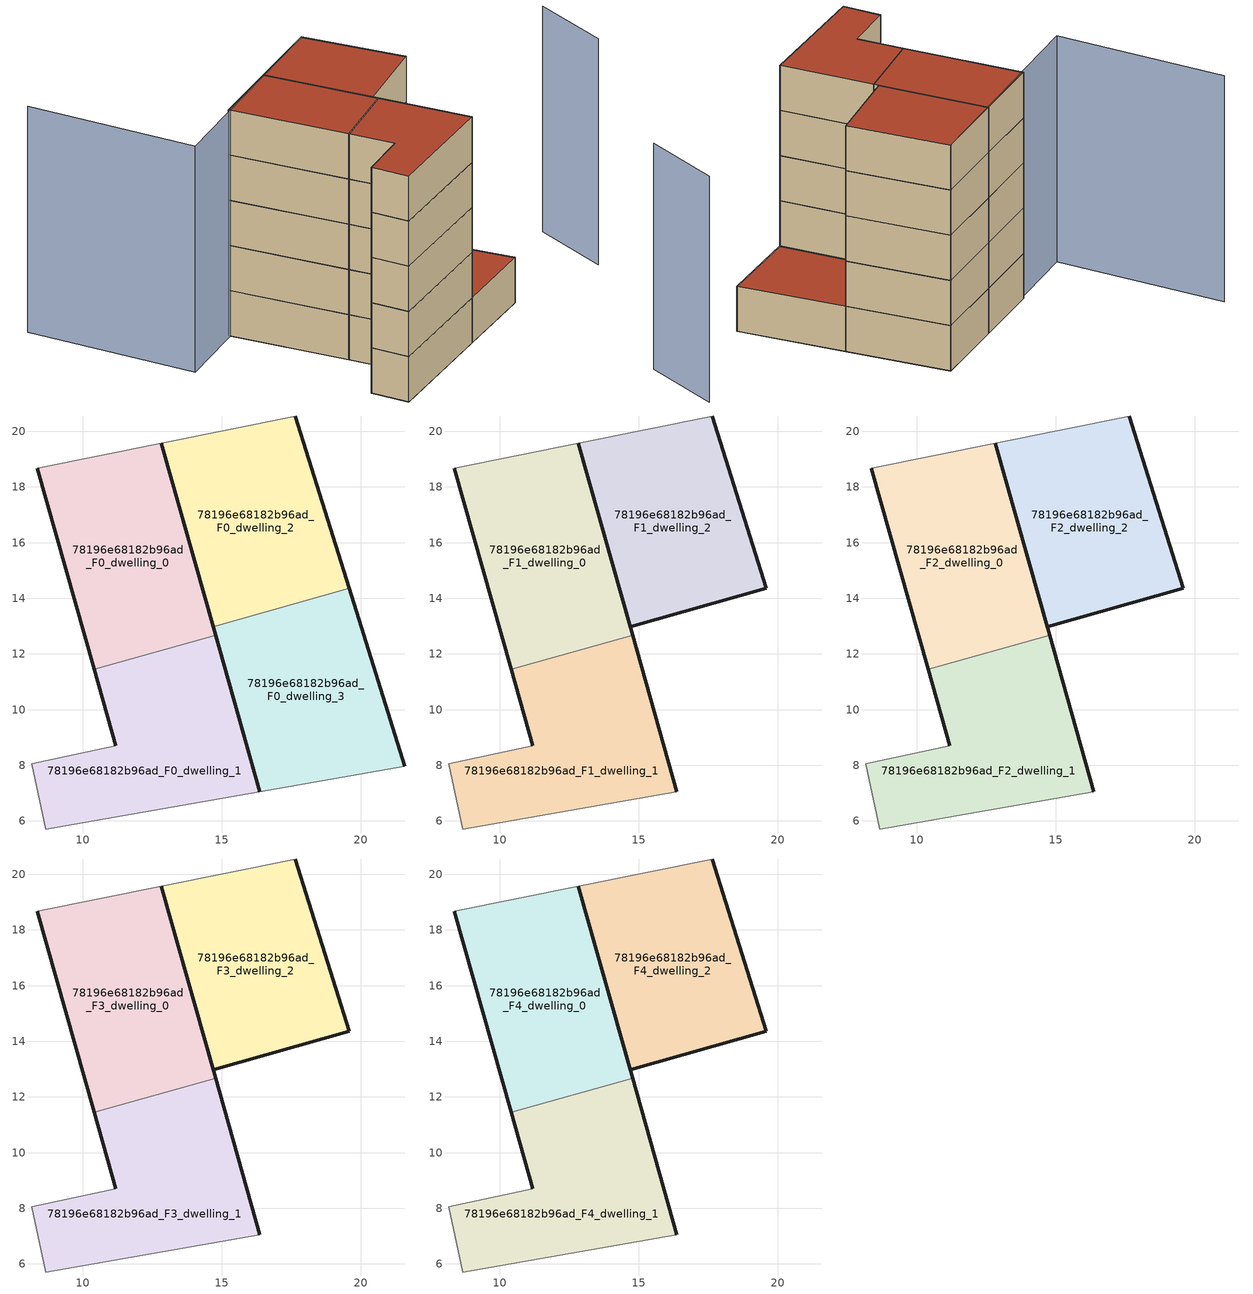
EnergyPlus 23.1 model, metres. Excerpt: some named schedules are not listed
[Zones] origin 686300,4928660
78196e68182b96ad_F0_dwelling_0
 floor ground (EU_floor_Construction): 14.77,12.68 12.83,19.57 8.38,18.67 10.42,11.45 z0
 wall outside (EU_wall_Construction): 10.42,11.45 8.38,18.67 / 12.83,19.57 14.77,12.68 z0:3
 wall adiabatic (EU_wall_Construction): 8.38,18.67 12.83,19.57 z0:3
 wall to 78196e68182b96ad_F0_dwelling_1 (EU_wall_Construction): 14.77,12.68 10.42,11.45 z0:3
78196e68182b96ad_F0_dwelling_1
 floor ground (EU_floor_Construction): 16.36,7.06 14.77,12.68 10.42,11.45 11.19,8.71 8.17,8.06 8.68,5.71 z0
 wall outside (EU_wall_Construction): 11.19,8.71 10.42,11.45 / 14.77,12.68 16.36,7.06 z0:3
 wall adiabatic (EU_wall_Construction): 16.36,7.06 8.68,5.71 8.17,8.06 11.19,8.71 z0:3
78196e68182b96ad_F0_dwelling_2
 floor ground (EU_floor_Construction): 19.57,14.36 17.64,20.55 12.83,19.57 14.69,12.98 z0
 wall outside (EU_wall_Construction): 17.64,20.55 19.57,14.36 / 14.69,12.98 12.83,19.57 z0:3
 wall adiabatic (EU_wall_Construction): 12.83,19.57 17.64,20.55 z0:3
 wall to 78196e68182b96ad_F0_dwelling_3 (EU_wall_Construction): 19.57,14.36 14.69,12.98 z0:3
78196e68182b96ad_F0_dwelling_3
 floor ground (EU_floor_Construction): 21.58,7.97 19.57,14.36 14.69,12.98 16.36,7.06 z0
 wall outside (EU_wall_Construction): 19.57,14.36 21.58,7.97 / 16.36,7.06 14.69,12.98 z0:3
 wall adiabatic (EU_wall_Construction): 21.58,7.97 16.36,7.06 z0:3
 roof outside (EU_roof_Construction): 19.57,14.36 21.58,7.97 16.36,7.06 14.69,12.98 z3
78196e68182b96ad_F1_dwelling_0
 floor to 78196e68182b96ad_F0_dwelling_0 (EU_floor_Construction): 14.77,12.68 12.83,19.57 8.38,18.67 10.42,11.45 z3
 wall outside (EU_wall_Construction): 10.42,11.45 8.38,18.67 / 12.83,19.57 14.77,12.68 z3:6
 wall adiabatic (EU_wall_Construction): 8.38,18.67 12.83,19.57 z3:6
 wall to 78196e68182b96ad_F1_dwelling_1 (EU_wall_Construction): 14.77,12.68 10.42,11.45 z3:6
78196e68182b96ad_F1_dwelling_1
 floor to 78196e68182b96ad_F0_dwelling_1 (EU_floor_Construction): 16.36,7.06 14.77,12.68 10.42,11.45 11.19,8.71 8.17,8.06 8.68,5.71 z3
 wall outside (EU_wall_Construction): 11.19,8.71 10.42,11.45 / 14.77,12.68 16.36,7.06 z3:6
 wall adiabatic (EU_wall_Construction): 16.36,7.06 8.68,5.71 8.17,8.06 11.19,8.71 z3:6
78196e68182b96ad_F1_dwelling_2
 floor to 78196e68182b96ad_F0_dwelling_2 (EU_floor_Construction): 19.57,14.36 17.64,20.55 12.83,19.57 14.69,12.98 z3
 wall outside (EU_wall_Construction): 17.64,20.55 19.57,14.36 14.69,12.98 12.83,19.57 z3:6
 wall adiabatic (EU_wall_Construction): 12.83,19.57 17.64,20.55 z3:6
78196e68182b96ad_F2_dwelling_0
 floor to 78196e68182b96ad_F1_dwelling_0 (EU_floor_Construction): 14.77,12.68 12.83,19.57 8.38,18.67 10.42,11.45 z6
 wall outside (EU_wall_Construction): 10.42,11.45 8.38,18.67 / 12.83,19.57 14.77,12.68 z6:9
 wall adiabatic (EU_wall_Construction): 8.38,18.67 12.83,19.57 z6:9
 wall to 78196e68182b96ad_F2_dwelling_1 (EU_wall_Construction): 14.77,12.68 10.42,11.45 z6:9
78196e68182b96ad_F2_dwelling_1
 floor to 78196e68182b96ad_F1_dwelling_1 (EU_floor_Construction): 16.36,7.06 14.77,12.68 10.42,11.45 11.19,8.71 8.17,8.06 8.68,5.71 z6
 wall outside (EU_wall_Construction): 11.19,8.71 10.42,11.45 / 14.77,12.68 16.36,7.06 z6:9
 wall adiabatic (EU_wall_Construction): 16.36,7.06 8.68,5.71 8.17,8.06 11.19,8.71 z6:9
78196e68182b96ad_F2_dwelling_2
 floor to 78196e68182b96ad_F1_dwelling_2 (EU_floor_Construction): 19.57,14.36 17.64,20.55 12.83,19.57 14.69,12.98 z6
 wall outside (EU_wall_Construction): 17.64,20.55 19.57,14.36 14.69,12.98 12.83,19.57 z6:9
 wall adiabatic (EU_wall_Construction): 12.83,19.57 17.64,20.55 z6:9
78196e68182b96ad_F3_dwelling_0
 floor to 78196e68182b96ad_F2_dwelling_0 (EU_floor_Construction): 14.77,12.68 12.83,19.57 8.38,18.67 10.42,11.45 z9
 wall outside (EU_wall_Construction): 10.42,11.45 8.38,18.67 / 12.83,19.57 14.77,12.68 z9:12
 wall adiabatic (EU_wall_Construction): 8.38,18.67 12.83,19.57 z9:12
 wall to 78196e68182b96ad_F3_dwelling_1 (EU_wall_Construction): 14.77,12.68 10.42,11.45 z9:12
78196e68182b96ad_F3_dwelling_1
 floor to 78196e68182b96ad_F2_dwelling_1 (EU_floor_Construction): 16.36,7.06 14.77,12.68 10.42,11.45 11.19,8.71 8.17,8.06 8.68,5.71 z9
 wall outside (EU_wall_Construction): 11.19,8.71 10.42,11.45 / 14.77,12.68 16.36,7.06 z9:12
 wall adiabatic (EU_wall_Construction): 16.36,7.06 8.68,5.71 8.17,8.06 11.19,8.71 z9:12
78196e68182b96ad_F3_dwelling_2
 floor to 78196e68182b96ad_F2_dwelling_2 (EU_floor_Construction): 19.57,14.36 17.64,20.55 12.83,19.57 14.69,12.98 z9
 wall outside (EU_wall_Construction): 17.64,20.55 19.57,14.36 14.69,12.98 12.83,19.57 z9:12
 wall adiabatic (EU_wall_Construction): 12.83,19.57 17.64,20.55 z9:12
78196e68182b96ad_F4_dwelling_0
 floor to 78196e68182b96ad_F3_dwelling_0 (EU_floor_Construction): 14.77,12.68 12.83,19.57 8.38,18.67 10.42,11.45 z12
 wall outside (EU_wall_Construction): 10.42,11.45 8.38,18.67 / 12.83,19.57 14.77,12.68 z12:15
 wall adiabatic (EU_wall_Construction): 8.38,18.67 12.83,19.57 z12:15
 wall to 78196e68182b96ad_F4_dwelling_1 (EU_wall_Construction): 14.77,12.68 10.42,11.45 z12:15
 roof outside (EU_roof_Construction): 12.83,19.57 14.77,12.68 10.42,11.45 8.38,18.67 z15
78196e68182b96ad_F4_dwelling_1
 floor to 78196e68182b96ad_F3_dwelling_1 (EU_floor_Construction): 16.36,7.06 14.77,12.68 10.42,11.45 11.19,8.71 8.17,8.06 8.68,5.71 z12
 wall outside (EU_wall_Construction): 11.19,8.71 10.42,11.45 / 14.77,12.68 16.36,7.06 z12:15
 wall adiabatic (EU_wall_Construction): 16.36,7.06 8.68,5.71 8.17,8.06 11.19,8.71 z12:15
 roof outside (EU_roof_Construction): 14.77,12.68 16.36,7.06 8.68,5.71 8.17,8.06 11.19,8.71 10.42,11.45 z15
78196e68182b96ad_F4_dwelling_2
 floor to 78196e68182b96ad_F3_dwelling_2 (EU_floor_Construction): 19.57,14.36 17.64,20.55 12.83,19.57 14.69,12.98 z12
 wall outside (EU_wall_Construction): 17.64,20.55 19.57,14.36 14.69,12.98 12.83,19.57 z12:15
 wall adiabatic (EU_wall_Construction): 12.83,19.57 17.64,20.55 z12:15
 roof outside (EU_roof_Construction): 17.64,20.55 19.57,14.36 14.69,12.98 12.83,19.57 z15
shading: 28.01,6.92 29.04,11.77 / 17.64,20.55 3.86,17.58 / 3.86,17.58 1.61,28.05 z0:15
[Building]
EU S2 Campaign: North Axis=0; Terrain=City; Solar Distribution=FullExterior
[Site:Location]
Bologna: Latitude=44.5; Longitude=11.25; Time Zone=1; Elevation=37
[SizingPeriod:WeatherFileDays]
AnnualSizingPeriod: Begin Month=1; Begin Day of Month=1; End Month=12; End Day of Month=31; Day of Week for Start Day=Monday; Use Weather File Daylight Saving Period=No; Use Weather File Rain and Snow Indicators=No
[MATERIAL]
EU_InternalMass_Material: Roughness=MediumRough; Thickness=0.1; Conductivity=1; Density=1800; Specific Heat=900; Thermal Absorptance=0.9; Solar Absorptance=0.7; Visible Absorptance=0.7
[MATERIAL:NOMASS] Roughness=MediumRough; Thermal Absorptance=0.9; Solar Absorptance=0.7; Visible Absorptance=0.7
Name | Thermal Resistance
EU_wall_NoMass | 0.905828
EU_roof_NoMass | 0.37593
EU_floor_NoMass | 0.67114
[CONSTRUCTION]
EU_wall_Construction: EU_wall_NoMass
EU_roof_Construction: EU_roof_NoMass
EU_floor_Construction: EU_floor_NoMass
EU_InternalMass_Construction: EU_InternalMass_Material
[ZONE] Type=1; Multiplier=1; Ceiling Height=autocalculate; Floor Area=autocalculate; Part of Total Floor Area=Yes
Name | Volume
78196e68182b96ad_F0_dwelling_0; 78196e68182b96ad_F0_dwelling_2; 78196e68182b96ad_F1_dwelling_2; 78196e68182b96ad_F2_dwelling_2; 78196e68182b96ad_F3_dwelling_2; 78196e68182b96ad_F4_dwelling_2 | 99.6555
78196e68182b96ad_F1_dwelling_0; 78196e68182b96ad_F2_dwelling_0; 78196e68182b96ad_F3_dwelling_0; 78196e68182b96ad_F4_dwelling_0 | 99.65625
78196e68182b96ad_F0_dwelling_1 | 99.6541
78196e68182b96ad_F1_dwelling_1; 78196e68182b96ad_F2_dwelling_1; 78196e68182b96ad_F3_dwelling_1; 78196e68182b96ad_F4_dwelling_1 | 99.6548
78196e68182b96ad_F0_dwelling_3 | 99.6599
[INTERNALMASS] Construction=EU_InternalMass_Construction
Name | Zone or ZoneList | Surface Area
78196e68182b96ad_F0_dwelling_0_EU_InternalMass | 78196e68182b96ad_F0_dwelling_0 | 33.218
78196e68182b96ad_F0_dwelling_1_EU_InternalMass | 78196e68182b96ad_F0_dwelling_1 | 33.2182
78196e68182b96ad_F0_dwelling_2_EU_InternalMass | 78196e68182b96ad_F0_dwelling_2 | 33.2185
78196e68182b96ad_F0_dwelling_3_EU_InternalMass | 78196e68182b96ad_F0_dwelling_3 | 33.2196
78196e68182b96ad_F1_dwelling_0_EU_InternalMass | 78196e68182b96ad_F1_dwelling_0 | 44.2894
78196e68182b96ad_F1_dwelling_1_EU_InternalMass | 78196e68182b96ad_F1_dwelling_1 | 44.2902
78196e68182b96ad_F1_dwelling_2_EU_InternalMass | 78196e68182b96ad_F1_dwelling_2 | 44.2895
78196e68182b96ad_F2_dwelling_0_EU_InternalMass | 78196e68182b96ad_F2_dwelling_0 | 44.2894
78196e68182b96ad_F2_dwelling_1_EU_InternalMass | 78196e68182b96ad_F2_dwelling_1 | 44.2902
78196e68182b96ad_F2_dwelling_2_EU_InternalMass | 78196e68182b96ad_F2_dwelling_2 | 44.2895
78196e68182b96ad_F3_dwelling_0_EU_InternalMass | 78196e68182b96ad_F3_dwelling_0 | 44.2894
78196e68182b96ad_F3_dwelling_1_EU_InternalMass | 78196e68182b96ad_F3_dwelling_1 | 44.2902
78196e68182b96ad_F3_dwelling_2_EU_InternalMass | 78196e68182b96ad_F3_dwelling_2 | 44.2895
78196e68182b96ad_F4_dwelling_0_EU_InternalMass | 78196e68182b96ad_F4_dwelling_0 | 44.2894
78196e68182b96ad_F4_dwelling_1_EU_InternalMass | 78196e68182b96ad_F4_dwelling_1 | 44.2902
78196e68182b96ad_F4_dwelling_2_EU_InternalMass | 78196e68182b96ad_F4_dwelling_2 | 44.2895
[OTHEREQUIPMENT] Fuel Type=Electricity; Design Level Calculation Method=Watts/Area; Power per Zone Floor Area=1; Fraction Latent=0; Fraction Radiant=0; Fraction Lost=0; Carbon Dioxide Generation Rate=0; EndUse Subcategory=EU_Step8_InternalGains
Name | Zone or ZoneList or Space or SpaceList | Schedule
EU_Step8_InternalGain_78196e68182b96ad_F0_dwelling_0_f000 | 78196e68182b96ad_F0_dwelling_0 | EU_Step8_GainSchedule_78196e68182b96ad_F0_dwelling_0_f000
EU_Step8_InternalGain_78196e68182b96ad_F0_dwelling_1_f000 | 78196e68182b96ad_F0_dwelling_1 | EU_Step8_GainSchedule_78196e68182b96ad_F0_dwelling_1_f000
EU_Step8_InternalGain_78196e68182b96ad_F0_dwelling_2_f000 | 78196e68182b96ad_F0_dwelling_2 | EU_Step8_GainSchedule_78196e68182b96ad_F0_dwelling_2_f000
EU_Step8_InternalGain_78196e68182b96ad_F0_dwelling_3_f000 | 78196e68182b96ad_F0_dwelling_3 | EU_Step8_GainSchedule_78196e68182b96ad_F0_dwelling_3_f000
EU_Step8_InternalGain_78196e68182b96ad_F1_dwelling_0_f000 | 78196e68182b96ad_F1_dwelling_0 | EU_Step8_GainSchedule_78196e68182b96ad_F1_dwelling_0_f000
EU_Step8_InternalGain_78196e68182b96ad_F1_dwelling_1_f000 | 78196e68182b96ad_F1_dwelling_1 | EU_Step8_GainSchedule_78196e68182b96ad_F1_dwelling_1_f000
EU_Step8_InternalGain_78196e68182b96ad_F1_dwelling_2_f000 | 78196e68182b96ad_F1_dwelling_2 | EU_Step8_GainSchedule_78196e68182b96ad_F1_dwelling_2_f000
EU_Step8_InternalGain_78196e68182b96ad_F2_dwelling_0_f000 | 78196e68182b96ad_F2_dwelling_0 | EU_Step8_GainSchedule_78196e68182b96ad_F2_dwelling_0_f000
EU_Step8_InternalGain_78196e68182b96ad_F2_dwelling_1_f000 | 78196e68182b96ad_F2_dwelling_1 | EU_Step8_GainSchedule_78196e68182b96ad_F2_dwelling_1_f000
EU_Step8_InternalGain_78196e68182b96ad_F2_dwelling_2_f000 | 78196e68182b96ad_F2_dwelling_2 | EU_Step8_GainSchedule_78196e68182b96ad_F2_dwelling_2_f000
EU_Step8_InternalGain_78196e68182b96ad_F3_dwelling_0_f000 | 78196e68182b96ad_F3_dwelling_0 | EU_Step8_GainSchedule_78196e68182b96ad_F3_dwelling_0_f000
EU_Step8_InternalGain_78196e68182b96ad_F3_dwelling_1_f000 | 78196e68182b96ad_F3_dwelling_1 | EU_Step8_GainSchedule_78196e68182b96ad_F3_dwelling_1_f000
EU_Step8_InternalGain_78196e68182b96ad_F3_dwelling_2_f000 | 78196e68182b96ad_F3_dwelling_2 | EU_Step8_GainSchedule_78196e68182b96ad_F3_dwelling_2_f000
EU_Step8_InternalGain_78196e68182b96ad_F4_dwelling_0_f000 | 78196e68182b96ad_F4_dwelling_0 | EU_Step8_GainSchedule_78196e68182b96ad_F4_dwelling_0_f000
EU_Step8_InternalGain_78196e68182b96ad_F4_dwelling_1_f000 | 78196e68182b96ad_F4_dwelling_1 | EU_Step8_GainSchedule_78196e68182b96ad_F4_dwelling_1_f000
EU_Step8_InternalGain_78196e68182b96ad_F4_dwelling_2_f000 | 78196e68182b96ad_F4_dwelling_2 | EU_Step8_GainSchedule_78196e68182b96ad_F4_dwelling_2_f000
[ZONEVENTILATION:DESIGNFLOWRATE] Schedule=EU_AlwaysOn; Design Flow Rate Calculation Method=AirChanges/Hour; Air Changes per Hour=0.73129; Ventilation Type=Natural; Fan Pressure Rise=0; Fan Total Efficiency=1; Constant Term Coefficient=1; Temperature Term Coefficient=0; Velocity Term Coefficient=0; Velocity Squared Term Coefficient=0; Minimum Indoor Temperature=-100; Maximum Indoor Temperature=100; Delta Temperature=-100; Minimum Outdoor Temperature=-100; Maximum Outdoor Temperature=100; Maximum Wind Speed=40
Name | Zone or ZoneList or Space or SpaceList
EU_ConstantAir_78196e68182b96ad_F0_dwelling_0 | 78196e68182b96ad_F0_dwelling_0
EU_ConstantAir_78196e68182b96ad_F0_dwelling_1 | 78196e68182b96ad_F0_dwelling_1
EU_ConstantAir_78196e68182b96ad_F0_dwelling_2 | 78196e68182b96ad_F0_dwelling_2
EU_ConstantAir_78196e68182b96ad_F0_dwelling_3 | 78196e68182b96ad_F0_dwelling_3
EU_ConstantAir_78196e68182b96ad_F1_dwelling_0 | 78196e68182b96ad_F1_dwelling_0
EU_ConstantAir_78196e68182b96ad_F1_dwelling_1 | 78196e68182b96ad_F1_dwelling_1
EU_ConstantAir_78196e68182b96ad_F1_dwelling_2 | 78196e68182b96ad_F1_dwelling_2
EU_ConstantAir_78196e68182b96ad_F2_dwelling_0 | 78196e68182b96ad_F2_dwelling_0
EU_ConstantAir_78196e68182b96ad_F2_dwelling_1 | 78196e68182b96ad_F2_dwelling_1
EU_ConstantAir_78196e68182b96ad_F2_dwelling_2 | 78196e68182b96ad_F2_dwelling_2
EU_ConstantAir_78196e68182b96ad_F3_dwelling_0 | 78196e68182b96ad_F3_dwelling_0
EU_ConstantAir_78196e68182b96ad_F3_dwelling_1 | 78196e68182b96ad_F3_dwelling_1
EU_ConstantAir_78196e68182b96ad_F3_dwelling_2 | 78196e68182b96ad_F3_dwelling_2
EU_ConstantAir_78196e68182b96ad_F4_dwelling_0 | 78196e68182b96ad_F4_dwelling_0
EU_ConstantAir_78196e68182b96ad_F4_dwelling_1 | 78196e68182b96ad_F4_dwelling_1
EU_ConstantAir_78196e68182b96ad_F4_dwelling_2 | 78196e68182b96ad_F4_dwelling_2
[HVACTEMPLATE:THERMOSTAT] Constant Heating Setpoint=20; Constant Cooling Setpoint=50
EU_HeatOnly_78196e68182b96ad_F0_dwelling_0; EU_HeatOnly_78196e68182b96ad_F0_dwelling_1; EU_HeatOnly_78196e68182b96ad_F0_dwelling_2; EU_HeatOnly_78196e68182b96ad_F0_dwelling_3; EU_HeatOnly_78196e68182b96ad_F1_dwelling_0; EU_HeatOnly_78196e68182b96ad_F1_dwelling_1; EU_HeatOnly_78196e68182b96ad_F1_dwelling_2; EU_HeatOnly_78196e68182b96ad_F2_dwelling_0; EU_HeatOnly_78196e68182b96ad_F2_dwelling_1; EU_HeatOnly_78196e68182b96ad_F2_dwelling_2; EU_HeatOnly_78196e68182b96ad_F3_dwelling_0; EU_HeatOnly_78196e68182b96ad_F3_dwelling_1; EU_HeatOnly_78196e68182b96ad_F3_dwelling_2; EU_HeatOnly_78196e68182b96ad_F4_dwelling_0; EU_HeatOnly_78196e68182b96ad_F4_dwelling_1; EU_HeatOnly_78196e68182b96ad_F4_dwelling_2
[HVACTEMPLATE:ZONE:IDEALLOADSAIRSYSTEM] System Availability Schedule=EU_AlwaysOn; Maximum Heating Supply Air Temperature=50; Minimum Cooling Supply Air Temperature=13; Maximum Heating Supply Air Humidity Ratio=0.0156; Minimum Cooling Supply Air Humidity Ratio=0.0077; Heating Limit=NoLimit; Cooling Limit=NoLimit; Heating Availability Schedule=EU_AlwaysOn; Cooling Availability Schedule=EU_CoolingOff; Dehumidification Control Type=ConstantSensibleHeatRatio; Cooling Sensible Heat Ratio=0.7; Dehumidification Setpoint=60; Humidification Control Type=None; Humidification Setpoint=30; Outdoor Air Method=None; Outdoor Air Flow Rate per Person=0.00944; Outdoor Air Flow Rate per Zone Floor Area=0; Outdoor Air Flow Rate per Zone=0; Demand Controlled Ventilation Type=None; Outdoor Air Economizer Type=NoEconomizer; Heat Recovery Type=None; Sensible Heat Recovery Effectiveness=0.7; Latent Heat Recovery Effectiveness=0.65
Name | Template Thermostat
78196e68182b96ad_F0_dwelling_0 | EU_HeatOnly_78196e68182b96ad_F0_dwelling_0
78196e68182b96ad_F0_dwelling_1 | EU_HeatOnly_78196e68182b96ad_F0_dwelling_1
78196e68182b96ad_F0_dwelling_2 | EU_HeatOnly_78196e68182b96ad_F0_dwelling_2
78196e68182b96ad_F0_dwelling_3 | EU_HeatOnly_78196e68182b96ad_F0_dwelling_3
78196e68182b96ad_F1_dwelling_0 | EU_HeatOnly_78196e68182b96ad_F1_dwelling_0
78196e68182b96ad_F1_dwelling_1 | EU_HeatOnly_78196e68182b96ad_F1_dwelling_1
78196e68182b96ad_F1_dwelling_2 | EU_HeatOnly_78196e68182b96ad_F1_dwelling_2
78196e68182b96ad_F2_dwelling_0 | EU_HeatOnly_78196e68182b96ad_F2_dwelling_0
78196e68182b96ad_F2_dwelling_1 | EU_HeatOnly_78196e68182b96ad_F2_dwelling_1
78196e68182b96ad_F2_dwelling_2 | EU_HeatOnly_78196e68182b96ad_F2_dwelling_2
78196e68182b96ad_F3_dwelling_0 | EU_HeatOnly_78196e68182b96ad_F3_dwelling_0
78196e68182b96ad_F3_dwelling_1 | EU_HeatOnly_78196e68182b96ad_F3_dwelling_1
78196e68182b96ad_F3_dwelling_2 | EU_HeatOnly_78196e68182b96ad_F3_dwelling_2
78196e68182b96ad_F4_dwelling_0 | EU_HeatOnly_78196e68182b96ad_F4_dwelling_0
78196e68182b96ad_F4_dwelling_1 | EU_HeatOnly_78196e68182b96ad_F4_dwelling_1
78196e68182b96ad_F4_dwelling_2 | EU_HeatOnly_78196e68182b96ad_F4_dwelling_2
[SIZING:ZONE]
78196e68182b96ad_F0_dwelling_0: Zone Cooling Design Supply Air Temperature Input Method=SupplyAirTemperature; Zone Cooling Design Supply Air Temperature=13; Zone Heating Design Supply Air Temperature Input Method=SupplyAirTemperature; Zone Heating Design Supply Air Temperature=50; Zone Cooling Design Supply Air Humidity Ratio=0.008; Zone Heating Design Supply Air Humidity Ratio=0.008; Cooling Design Air Flow Method=DesignDay; Cooling Design Air Flow Rate=0; Cooling Minimum Air Flow per Zone Floor Area=0.000762; Cooling Minimum Air Flow=0; Cooling Minimum Air Flow Fraction=0.2; Heating Design Air Flow Method=DesignDay; Heating Design Air Flow Rate=0; Heating Maximum Air Flow per Zone Floor Area=0.002032; Heating Maximum Air Flow=0.141576; Heating Maximum Air Flow Fraction=0.3; Account for Dedicated Outdoor Air System=No; Dedicated Outdoor Air System Control Strategy=NeutralSupplyAir; Dedicated Outdoor Air Low Setpoint Temperature for Design=autosize; Dedicated Outdoor Air High Setpoint Temperature for Design=autosize; Zone Load Sizing Method=Sensible Load Only No Latent Load; Zone Latent Cooling Design Supply Air Humidity Ratio Input Method=HumidityRatioDifference; Zone Cooling Design Supply Air Humidity Ratio Difference=0.005; Zone Latent Heating Design Supply Air Humidity Ratio Input Method=HumidityRatioDifference; Zone Humidification Design Supply Air Humidity Ratio Difference=0.005
